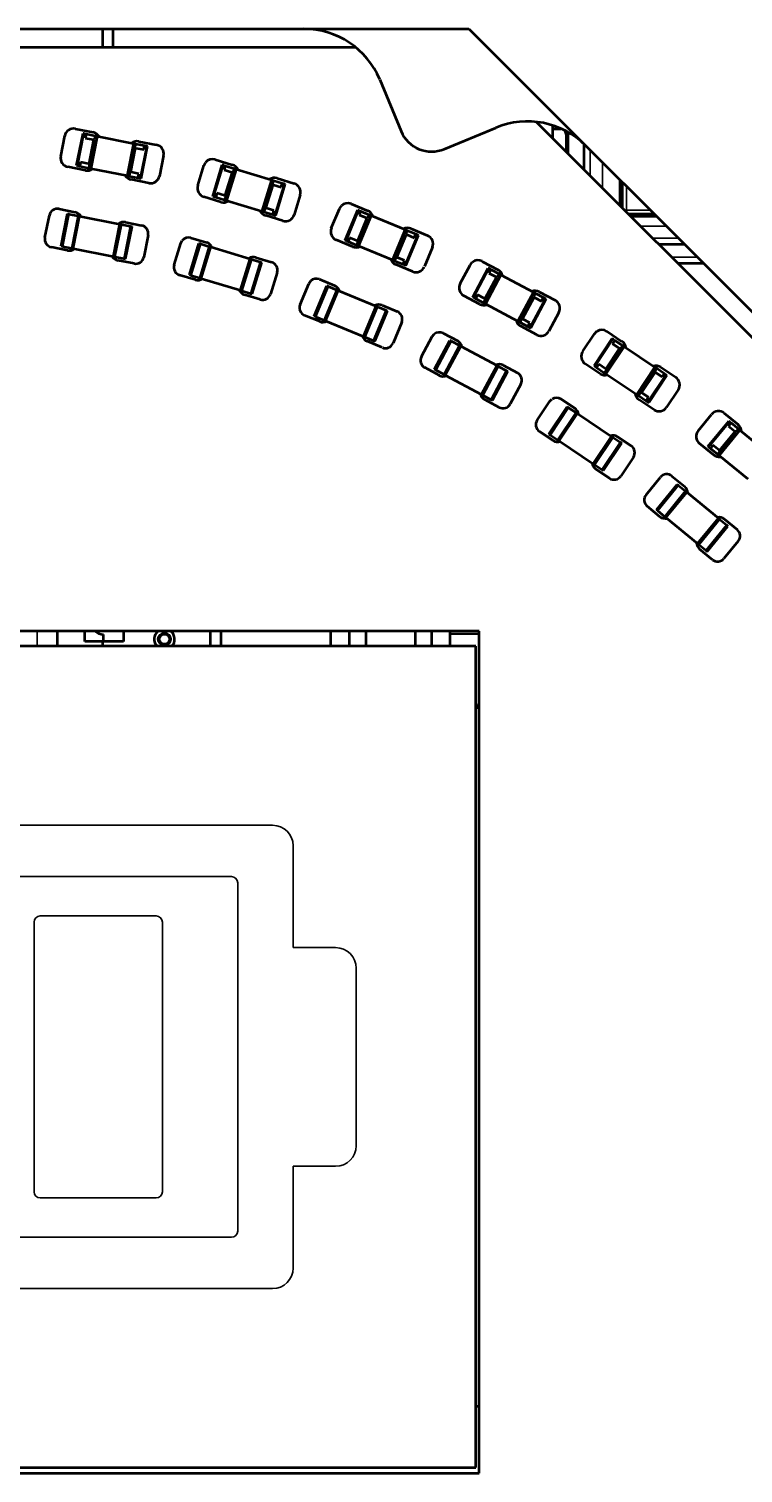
# Model space of a CAD drawing. Header units: inches. Extents: x -20.7 to 49, y -43 to 17.2.
# Drawn here: x 19.187 to 21.24, y -18.399 to -14.245 of the extents above; entities that cross this region are included whole.
import ezdxf

# ---------------------------------------------------------------- set-up
doc = ezdxf.new("R2010")
doc.units = ezdxf.units.IN
doc.header["$MEASUREMENT"] = 0
doc.layers.add('Visible (ANSI)', color=7, linetype='Continuous', lineweight=50)
doc.layers.add('Visible Narrow (ANSI)', color=7, linetype='Continuous', lineweight=35)

msp = doc.modelspace()

# ---------------------------------------------------------------- linework, layer by layer
at = {"layer": 'Visible (ANSI)'}
for p, q in [((16.79, -14.2454), (20.4514, -14.2454)), ((19.3992, -14.298), (19.3992, -14.2454)), ((19.4288, -14.298), (19.4288, -14.2454)), ((20.4514, -14.2454), (23.0404, -16.8344)), ((17.1156, -14.298), (20.1258, -14.298)), ((20.1954, -14.3912), (20.257, -14.54)), ((19.3204, -14.5325), (19.3711, -14.5425)), ((20.3805, -14.5911), (20.5293, -14.5295)), ((20.6454, -14.5129), (22.7729, -16.6404)), ((20.6926, -14.533), (20.6926, -14.5241)), ((20.6926, -14.533), (20.7162, -14.533)), ((20.6926, -14.5601), (20.6926, -14.533)), ((19.2782, -14.6121), (19.29, -14.5528)), ((19.3241, -14.6386), (19.3425, -14.5459)), ((19.346, -14.5466), (19.3425, -14.5459)), ((19.346, -14.5466), (19.3512, -14.5476)), ((19.3512, -14.5476), (19.3489, -14.5592)), ((19.3489, -14.5592), (19.3715, -14.5637)), ((19.3512, -14.5476), (19.3773, -14.5528)), ((19.3612, -14.6339), (19.375, -14.5644)), ((19.3831, -14.554), (19.3647, -14.6466)), ((19.375, -14.5644), (19.3715, -14.5637)), ((19.3773, -14.5528), (19.375, -14.5644)), ((19.3773, -14.5528), (19.3831, -14.554)), ((19.3831, -14.554), (19.4873, -14.5747)), ((19.4873, -14.5747), (19.4689, -14.6674)), ((19.4873, -14.5747), (19.4931, -14.5759)), ((19.4931, -14.5759), (19.4908, -14.5874)), ((19.4931, -14.5759), (19.5192, -14.581)), ((19.5028, -14.5688), (19.5535, -14.5788)), ((20.7309, -14.5478), (20.7309, -14.5985)), ((20.7368, -14.6044), (20.7368, -14.5426)), ((20.7826, -14.6502), (20.7826, -14.5767)), ((19.477, -14.6569), (19.4908, -14.5874)), ((19.4943, -14.5881), (19.4908, -14.5874)), ((19.4943, -14.5881), (19.5169, -14.5926)), ((19.5095, -14.6754), (19.5279, -14.5828)), ((19.5169, -14.5926), (19.5192, -14.581)), ((19.5192, -14.581), (19.5244, -14.5821)), ((19.5244, -14.5821), (19.5279, -14.5828)), ((19.5738, -14.6092), (19.562, -14.6686)), ((19.3492, -14.6526), (19.2985, -14.6425)), ((19.3276, -14.6393), (19.3241, -14.6386)), ((19.3276, -14.6393), (19.3328, -14.6403)), ((19.3351, -14.6287), (19.3328, -14.6403)), ((19.3328, -14.6403), (19.3589, -14.6455)), ((19.3577, -14.6332), (19.3351, -14.6287)), ((19.3612, -14.6339), (19.3577, -14.6332)), ((19.3612, -14.6339), (19.3589, -14.6455)), ((19.3589, -14.6455), (19.3647, -14.6466)), ((19.3647, -14.6466), (19.4689, -14.6674)), ((19.477, -14.6569), (19.4747, -14.6685)), ((19.4805, -14.6576), (19.477, -14.6569)), ((19.5031, -14.6621), (19.4805, -14.6576)), ((19.6723, -14.6962), (19.6898, -14.6383)), ((19.6898, -14.6383), (19.6946, -14.6294)), ((19.7154, -14.727), (19.7428, -14.6366)), ((19.7221, -14.6211), (19.7715, -14.6361)), ((19.7462, -14.6376), (19.7428, -14.6366)), ((19.7462, -14.6376), (19.7513, -14.6392)), ((19.7513, -14.6392), (19.7479, -14.6505)), ((19.7479, -14.6505), (19.7699, -14.6572)), ((19.7513, -14.6392), (19.7767, -14.6469)), ((19.7527, -14.726), (19.7733, -14.6582)), ((19.7824, -14.6486), (19.7549, -14.739)), ((19.7733, -14.6582), (19.7699, -14.6572)), ((19.7767, -14.6469), (19.7733, -14.6582)), ((19.7767, -14.6469), (19.7824, -14.6486)), ((19.7824, -14.6486), (19.8841, -14.6795)), ((19.4689, -14.6674), (19.4747, -14.6685)), ((19.4747, -14.6685), (19.5008, -14.6737)), ((19.5316, -14.6889), (19.4809, -14.6788)), ((19.5008, -14.6737), (19.5031, -14.6621)), ((19.5008, -14.6737), (19.506, -14.6747)), ((19.506, -14.6747), (19.5095, -14.6754)), ((19.8841, -14.6795), (19.8567, -14.7699)), ((19.8657, -14.7603), (19.8863, -14.6925)), ((19.8841, -14.6795), (19.8897, -14.6812)), ((19.8897, -14.6812), (19.8863, -14.6925)), ((19.8897, -14.6935), (19.8863, -14.6925)), ((19.8897, -14.6812), (19.9152, -14.6889)), ((19.8897, -14.6935), (19.9117, -14.7002)), ((19.8962, -14.7819), (19.9237, -14.6915)), ((19.9001, -14.6751), (19.9495, -14.6901)), ((19.9117, -14.7002), (19.9152, -14.6889)), ((19.9152, -14.6889), (19.9203, -14.6904)), ((19.9203, -14.6904), (19.9237, -14.6915)), ((20.8868, -14.7544), (20.8868, -14.6808)), ((20.8933, -14.7609), (20.8933, -14.6873)), ((19.7389, -14.7434), (19.6895, -14.7284)), ((19.7188, -14.7281), (19.7154, -14.727)), ((19.7188, -14.7281), (19.7239, -14.7296)), ((19.7273, -14.7183), (19.7239, -14.7296)), ((19.7239, -14.7296), (19.7493, -14.7373)), ((19.7493, -14.725), (19.7273, -14.7183)), ((19.7527, -14.726), (19.7493, -14.725)), ((19.7527, -14.726), (19.7493, -14.7373)), ((19.7493, -14.7373), (19.7549, -14.739)), ((19.7549, -14.739), (19.8567, -14.7699)), ((19.9668, -14.7223), (19.9492, -14.7802)), ((19.233, -14.8456), (19.2457, -14.7819)), ((19.2735, -14.7633), (19.3198, -14.7725)), ((19.2794, -14.8698), (19.2978, -14.7772)), ((19.303, -14.7782), (19.2978, -14.7772)), ((19.303, -14.7782), (19.3273, -14.783)), ((19.3141, -14.8768), (19.3326, -14.7841)), ((19.3273, -14.783), (19.3326, -14.7841)), ((19.3326, -14.7841), (19.4484, -14.8071)), ((19.8567, -14.7699), (19.8623, -14.7716)), ((19.8657, -14.7603), (19.8623, -14.7716)), ((19.8623, -14.7716), (19.8877, -14.7793)), ((19.8691, -14.7613), (19.8657, -14.7603)), ((19.917, -14.7974), (19.8675, -14.7824)), ((19.8912, -14.768), (19.8691, -14.7613)), ((19.8877, -14.7793), (19.8912, -14.768)), ((19.8877, -14.7793), (19.8928, -14.7809)), ((19.8928, -14.7809), (19.8962, -14.7819)), ((20.0562, -14.8185), (20.0794, -14.7626)), ((20.0794, -14.7626), (20.085, -14.7542)), ((20.0961, -14.8534), (20.1323, -14.7661)), ((20.1131, -14.7486), (20.1609, -14.7684)), ((20.1355, -14.7675), (20.1323, -14.7661)), ((20.1705, -14.7819), (20.1343, -14.8692)), ((20.1355, -14.7675), (20.1404, -14.7695)), ((20.1404, -14.7695), (20.1359, -14.7804)), ((20.1359, -14.7804), (20.1572, -14.7892)), ((20.1404, -14.7695), (20.165, -14.7797)), ((20.165, -14.7797), (20.1605, -14.7906)), ((20.165, -14.7797), (20.1705, -14.7819)), ((20.1705, -14.7819), (20.2687, -14.8226)), ((20.9841, -14.7781), (20.9105, -14.7781)), ((20.9906, -14.7846), (20.917, -14.7846)), ((19.43, -14.8998), (19.4484, -14.8071)), ((19.4536, -14.8082), (19.4484, -14.8071)), ((19.4536, -14.8082), (19.4779, -14.813)), ((19.4646, -14.8013), (19.5109, -14.8105)), ((19.4647, -14.9067), (19.4832, -14.814)), ((19.4779, -14.813), (19.4832, -14.814)), ((20.1334, -14.856), (20.1605, -14.7906)), ((20.1605, -14.7906), (20.1572, -14.7892)), ((20.2687, -14.8226), (20.2325, -14.9099)), ((20.2687, -14.8226), (20.2741, -14.8249)), ((20.2741, -14.8249), (20.2696, -14.8358)), ((20.2741, -14.8249), (20.2987, -14.835)), ((20.285, -14.8198), (20.3328, -14.8396)), ((19.5295, -14.8383), (19.5168, -14.902)), ((19.6044, -14.924), (19.6233, -14.8618)), ((19.6233, -14.8618), (19.6276, -14.8537)), ((19.6482, -14.9527), (19.6756, -14.8622)), ((19.6527, -14.846), (19.6979, -14.8598)), ((19.6807, -14.8638), (19.6756, -14.8622)), ((19.6807, -14.8638), (19.7044, -14.871)), ((20.1179, -14.872), (20.0702, -14.8523)), ((20.0994, -14.8548), (20.0961, -14.8534)), ((20.0994, -14.8548), (20.1043, -14.8568)), ((20.1088, -14.8459), (20.1043, -14.8568)), ((20.1043, -14.8568), (20.1288, -14.867)), ((20.1301, -14.8547), (20.1088, -14.8459)), ((20.1334, -14.856), (20.1288, -14.867)), ((20.1288, -14.867), (20.1343, -14.8692)), ((20.1334, -14.856), (20.1301, -14.8547)), ((20.1343, -14.8692), (20.2325, -14.9099)), ((20.2425, -14.9012), (20.2696, -14.8358)), ((20.2729, -14.8371), (20.2696, -14.8358)), ((20.2707, -14.9257), (20.3069, -14.8384)), ((20.2729, -14.8371), (20.2942, -14.8459)), ((20.2942, -14.8459), (20.2987, -14.835)), ((20.2987, -14.835), (20.3036, -14.8371)), ((20.3036, -14.8371), (20.3069, -14.8384)), ((21.0718, -14.8658), (20.9982, -14.8658)), ((19.2979, -14.8826), (19.2516, -14.8733)), ((19.2846, -14.8709), (19.2794, -14.8698)), ((19.2846, -14.8709), (19.3089, -14.8757)), ((19.3089, -14.8757), (19.3141, -14.8768)), ((19.3141, -14.8768), (19.43, -14.8998)), ((19.4352, -14.9008), (19.43, -14.8998)), ((19.4352, -14.9008), (19.4595, -14.9057)), ((19.4595, -14.9057), (19.4647, -14.9067)), ((19.6821, -14.9629), (19.7095, -14.8725)), ((19.7044, -14.871), (19.7095, -14.8725)), ((19.7095, -14.8725), (19.8225, -14.9068)), ((19.7951, -14.9972), (19.8225, -14.9068)), ((19.8276, -14.9084), (19.8225, -14.9068)), ((19.8276, -14.9084), (19.8513, -14.9156)), ((19.8392, -14.9026), (19.8844, -14.9163)), ((20.2325, -14.9099), (20.238, -14.9122)), ((20.2425, -14.9012), (20.238, -14.9122)), ((20.2458, -14.9026), (20.2425, -14.9012)), ((20.267, -14.9114), (20.2458, -14.9026)), ((20.3467, -14.8733), (20.3236, -14.9292)), ((19.4891, -14.9206), (19.4427, -14.9114)), ((19.6532, -14.9542), (19.6482, -14.9527)), ((19.829, -15.0075), (19.8564, -14.9171)), ((19.8513, -14.9156), (19.8564, -14.9171)), ((19.9002, -14.9458), (19.8813, -15.008)), ((20.238, -14.9122), (20.2625, -14.9223)), ((20.2898, -14.9432), (20.2421, -14.9234)), ((20.2625, -14.9223), (20.267, -14.9114)), ((20.2625, -14.9223), (20.2674, -14.9244)), ((20.2674, -14.9244), (20.2707, -14.9257)), ((20.4263, -14.9778), (20.4549, -14.9245)), ((20.4549, -14.9245), (20.4613, -14.9167)), ((20.4626, -15.0165), (20.5071, -14.9332)), ((20.4898, -14.9139), (20.5354, -14.9382)), ((20.5436, -14.9526), (20.4991, -15.036)), ((20.5103, -14.9348), (20.5071, -14.9332)), ((20.515, -14.9373), (20.5094, -14.9477)), ((20.5094, -14.9477), (20.5297, -14.9586)), ((20.5103, -14.9348), (20.515, -14.9373)), ((20.515, -14.9373), (20.5384, -14.9499)), ((20.5384, -14.9499), (20.5328, -14.9603)), ((20.5384, -14.9499), (20.5436, -14.9526)), ((20.5436, -14.9526), (20.6374, -15.0027)), ((21.1258, -14.9198), (21.0523, -14.9198)), ((19.6654, -14.9671), (19.6202, -14.9534)), ((19.6532, -14.9542), (19.677, -14.9614)), ((19.677, -14.9614), (19.6821, -14.9629)), ((19.6821, -14.9629), (19.7951, -14.9972)), ((19.9663, -15.0384), (19.9912, -14.9784)), ((19.9912, -14.9784), (19.9963, -14.9707)), ((20.0071, -15.0712), (20.0432, -14.9839)), ((20.0221, -14.9656), (20.0657, -14.9837)), ((20.0481, -14.986), (20.0432, -14.9839)), ((20.0481, -14.986), (20.071, -14.9955)), ((20.4994, -15.0228), (20.5328, -14.9603)), ((20.5328, -14.9603), (20.5297, -14.9586)), ((19.8002, -14.9988), (19.7951, -14.9972)), ((19.8002, -14.9988), (19.8239, -15.006)), ((19.8519, -15.0237), (19.8067, -15.01)), ((19.8239, -15.006), (19.829, -15.0075)), ((20.0398, -15.0848), (20.076, -14.9975)), ((20.071, -14.9955), (20.076, -14.9975)), ((20.076, -14.9975), (20.1851, -15.0427)), ((20.4825, -15.0372), (20.4369, -15.0128)), ((20.4657, -15.0182), (20.4626, -15.0165)), ((20.4657, -15.0182), (20.4704, -15.0207)), ((20.476, -15.0102), (20.4704, -15.0207)), ((20.4704, -15.0207), (20.4939, -15.0332)), ((20.4963, -15.0211), (20.476, -15.0102)), ((20.4994, -15.0228), (20.4939, -15.0332)), ((20.4939, -15.0332), (20.4991, -15.036)), ((20.4994, -15.0228), (20.4963, -15.0211)), ((20.6374, -15.0027), (20.5928, -15.0861)), ((20.6036, -15.0784), (20.637, -15.0159)), ((20.6293, -15.1056), (20.6738, -15.0222)), ((20.6426, -15.0055), (20.637, -15.0159)), ((20.6401, -15.0176), (20.637, -15.0159)), ((20.6374, -15.0027), (20.6426, -15.0055)), ((20.6401, -15.0176), (20.6604, -15.0285)), ((20.6426, -15.0055), (20.666, -15.0181)), ((20.6539, -15.0015), (20.6995, -15.0259)), ((20.6604, -15.0285), (20.666, -15.0181)), ((20.666, -15.0181), (20.6707, -15.0206)), ((20.6707, -15.0206), (20.6738, -15.0222)), ((20.0228, -15.0873), (19.9791, -15.0692)), ((20.012, -15.0733), (20.0071, -15.0712)), ((20.012, -15.0733), (20.0349, -15.0828)), ((20.1489, -15.13), (20.1851, -15.0427)), ((20.1816, -15.1435), (20.2178, -15.0562)), ((20.19, -15.0447), (20.1851, -15.0427)), ((20.19, -15.0447), (20.2129, -15.0542)), ((20.2021, -15.0402), (20.2458, -15.0582)), ((20.2129, -15.0542), (20.2178, -15.0562)), ((20.4991, -15.036), (20.5928, -15.0861)), ((20.7101, -15.0609), (20.6815, -15.1143)), ((20.0349, -15.0828), (20.0398, -15.0848)), ((20.0398, -15.0848), (20.1489, -15.13)), ((20.2585, -15.0891), (20.2337, -15.1491)), ((20.5928, -15.0861), (20.598, -15.0889)), ((20.6036, -15.0784), (20.598, -15.0889)), ((20.598, -15.0889), (20.6215, -15.1014)), ((20.6466, -15.1249), (20.601, -15.1005)), ((20.6067, -15.0801), (20.6036, -15.0784)), ((20.627, -15.091), (20.6067, -15.0801)), ((20.6215, -15.1014), (20.627, -15.091)), ((20.6215, -15.1014), (20.6261, -15.1039)), ((20.6261, -15.1039), (20.6293, -15.1056)), ((20.8127, -15.1224), (20.8198, -15.1152)), ((20.8485, -15.1152), (20.8915, -15.144)), ((20.1538, -15.132), (20.1489, -15.13)), ((20.1538, -15.132), (20.1767, -15.1415)), ((20.2028, -15.1619), (20.1592, -15.1438)), ((20.1767, -15.1415), (20.1816, -15.1435)), ((20.3153, -15.1877), (20.3459, -15.1304)), ((20.3459, -15.1304), (20.3518, -15.1233)), ((20.3526, -15.2244), (20.3971, -15.1411)), ((20.3779, -15.1207), (20.4195, -15.143)), ((20.3839, -15.2411), (20.4284, -15.1578)), ((20.4018, -15.1436), (20.3971, -15.1411)), ((20.4018, -15.1436), (20.4237, -15.1553)), ((20.4237, -15.1553), (20.4284, -15.1578)), ((20.4284, -15.1578), (20.5326, -15.2134)), ((20.7791, -15.1727), (20.8127, -15.1224)), ((20.8114, -15.2147), (20.8639, -15.1361)), ((20.8982, -15.1591), (20.8457, -15.2377)), ((20.8668, -15.1381), (20.8639, -15.1361)), ((20.8712, -15.1411), (20.8647, -15.1509)), ((20.8647, -15.1509), (20.8838, -15.1637)), ((20.8668, -15.1381), (20.8712, -15.1411)), ((20.8712, -15.1411), (20.8933, -15.1558)), ((20.8933, -15.1558), (20.8868, -15.1656)), ((20.8933, -15.1558), (20.8982, -15.1591)), ((20.8982, -15.1591), (20.9866, -15.2182)), ((20.8474, -15.2246), (20.8868, -15.1656)), ((20.8868, -15.1656), (20.8838, -15.1637)), ((20.3667, -15.242), (20.325, -15.2197)), ((20.3573, -15.2269), (20.3526, -15.2244)), ((20.3573, -15.2269), (20.3792, -15.2386)), ((20.3792, -15.2386), (20.3839, -15.2411)), ((20.3839, -15.2411), (20.488, -15.2968)), ((20.488, -15.2968), (20.5326, -15.2134)), ((20.5193, -15.3135), (20.5638, -15.2302)), ((20.5372, -15.216), (20.5326, -15.2134)), ((20.5372, -15.216), (20.5591, -15.2276)), ((20.5498, -15.2126), (20.5914, -15.2349)), ((20.5591, -15.2276), (20.5638, -15.2302)), ((20.8291, -15.2372), (20.7862, -15.2085)), ((20.8143, -15.2167), (20.8114, -15.2147)), ((20.8143, -15.2167), (20.8187, -15.2196)), ((20.8253, -15.2098), (20.8187, -15.2196)), ((20.8187, -15.2196), (20.8408, -15.2344)), ((20.8444, -15.2226), (20.8253, -15.2098)), ((20.8474, -15.2246), (20.8408, -15.2344)), ((20.8408, -15.2344), (20.8457, -15.2377)), ((20.8474, -15.2246), (20.8444, -15.2226)), ((20.8457, -15.2377), (20.9341, -15.2967)), ((20.9866, -15.2182), (20.9341, -15.2967)), ((20.9456, -15.2902), (20.985, -15.2313)), ((20.9685, -15.3197), (21.021, -15.2411)), ((20.9915, -15.2214), (20.985, -15.2313)), ((20.9879, -15.2332), (20.985, -15.2313)), ((20.9866, -15.2182), (20.9915, -15.2214)), ((20.9879, -15.2332), (21.0071, -15.246)), ((20.9915, -15.2214), (21.0136, -15.2362)), ((21.0032, -15.2186), (21.0462, -15.2473)), ((21.0071, -15.246), (21.0136, -15.2362)), ((21.0136, -15.2362), (21.018, -15.2392)), ((21.018, -15.2392), (21.021, -15.2411)), ((20.6011, -15.2668), (20.5705, -15.3241)), ((21.0533, -15.2831), (21.0197, -15.3335)), ((20.4927, -15.2993), (20.488, -15.2968)), ((20.4927, -15.2993), (20.5146, -15.311)), ((20.5385, -15.3338), (20.4969, -15.3116)), ((20.5146, -15.311), (20.5193, -15.3135)), ((20.6479, -15.3705), (20.684, -15.3165)), ((20.684, -15.3165), (20.6905, -15.31)), ((20.7168, -15.31), (20.7561, -15.3363)), ((20.9341, -15.2967), (20.939, -15.3)), ((20.9456, -15.2902), (20.939, -15.3)), ((20.939, -15.3), (20.9611, -15.3148)), ((20.9838, -15.3406), (20.9409, -15.3119)), ((20.9485, -15.2922), (20.9456, -15.2902)), ((20.9677, -15.305), (20.9485, -15.2922)), ((20.9611, -15.3148), (20.9677, -15.305)), ((20.9611, -15.3148), (20.9655, -15.3177)), ((20.9655, -15.3177), (20.9685, -15.3197)), ((20.6815, -15.4107), (20.734, -15.3321)), ((20.7109, -15.4304), (20.7634, -15.3518)), ((20.7384, -15.3351), (20.734, -15.3321)), ((20.7384, -15.3351), (20.759, -15.3489)), ((20.759, -15.3489), (20.7634, -15.3518)), ((20.7634, -15.3518), (20.8616, -15.4174)), ((21.111, -15.4012), (21.1494, -15.3544)), ((21.1857, -15.3508), (21.2257, -15.3836)), ((20.6937, -15.4296), (20.6545, -15.4033)), ((21.139, -15.4462), (21.1989, -15.3731)), ((21.2309, -15.3993), (21.171, -15.4724)), ((21.1739, -15.4595), (21.2188, -15.4047)), ((21.2058, -15.3787), (21.1983, -15.3879)), ((21.1983, -15.3879), (21.2161, -15.4025)), ((21.2017, -15.3754), (21.1989, -15.3731)), ((21.2017, -15.3754), (21.2058, -15.3787)), ((21.2058, -15.3787), (21.2263, -15.3956)), ((21.2188, -15.4047), (21.2161, -15.4025)), ((21.2263, -15.3956), (21.2188, -15.4047)), ((21.2263, -15.3956), (21.2309, -15.3993)), ((21.2309, -15.3993), (21.3131, -15.4668)), ((20.6859, -15.4137), (20.6815, -15.4107)), ((20.6859, -15.4137), (20.7065, -15.4274)), ((20.7065, -15.4274), (20.7109, -15.4304)), ((20.7109, -15.4304), (20.8091, -15.496)), ((20.8091, -15.496), (20.8616, -15.4174)), ((20.8386, -15.5157), (20.8911, -15.4371)), ((20.8661, -15.4204), (20.8616, -15.4174)), ((20.8661, -15.4204), (20.8867, -15.4342)), ((20.8788, -15.4183), (20.9181, -15.4445)), ((20.8867, -15.4342), (20.8911, -15.4371)), ((21.1545, -15.4703), (21.1146, -15.4376)), ((21.1417, -15.4484), (21.139, -15.4462)), ((21.1417, -15.4484), (21.1458, -15.4518)), ((21.1533, -15.4426), (21.1458, -15.4518)), ((21.1711, -15.4573), (21.1533, -15.4426)), ((20.9246, -15.4773), (20.8885, -15.5313)), ((21.1458, -15.4518), (21.1664, -15.4686)), ((21.1739, -15.4595), (21.1664, -15.4686)), ((21.1664, -15.4686), (21.171, -15.4724)), ((21.171, -15.4724), (21.2531, -15.5398)), ((21.1739, -15.4595), (21.1711, -15.4573)), ((20.8136, -15.499), (20.8091, -15.496)), ((20.8136, -15.499), (20.8342, -15.5127)), ((20.8558, -15.5378), (20.8165, -15.5116)), ((20.8342, -15.5127), (20.8386, -15.5157)), ((21.0355, -15.5316), (21.072, -15.5616)), ((20.9611, -15.5851), (21.0023, -15.5349)), ((20.9905, -15.6283), (21.0504, -15.5553)), ((21.0545, -15.5587), (21.0504, -15.5553)), ((21.0545, -15.5587), (21.0737, -15.5744)), ((21.0737, -15.5744), (21.0778, -15.5778)), ((21.0179, -15.6508), (21.0778, -15.5778)), ((21.0778, -15.5778), (21.1691, -15.6527)), ((21.0009, -15.6483), (20.9643, -15.6183)), ((20.9946, -15.6317), (20.9905, -15.6283)), ((20.9946, -15.6317), (21.0138, -15.6475)), ((21.0138, -15.6475), (21.0179, -15.6508)), ((21.0179, -15.6508), (21.1092, -15.7258)), ((21.1092, -15.7258), (21.1691, -15.6527)), ((21.1732, -15.6561), (21.1691, -15.6527)), ((21.1732, -15.6561), (21.1924, -15.6718)), ((21.1862, -15.6552), (21.2227, -15.6852)), ((21.1366, -15.7482), (21.1965, -15.6752)), ((21.1924, -15.6718), (21.1965, -15.6752)), ((21.1133, -15.7291), (21.1092, -15.7258)), ((21.1133, -15.7291), (21.1325, -15.7449)), ((21.1515, -15.7719), (21.115, -15.742)), ((21.226, -15.7184), (21.1847, -15.7687)), ((21.1325, -15.7449), (21.1366, -15.7482)), ((20.4811, -15.9777), (16.7606, -15.9777)), ((19.2693, -16.021), (19.2693, -15.9777)), ((19.3473, -16.0076), (19.3473, -15.9777)), ((19.4004, -15.9869), (19.4004, -16.0076)), ((19.4583, -15.9777), (19.4583, -16.0076)), ((19.7093, -16.021), (19.7093, -15.9777)), ((19.7385, -15.9777), (19.7385, -16.021)), ((20.0548, -16.021), (20.0548, -15.9777)), ((20.1079, -15.9777), (20.1079, -16.021)), ((20.1552, -15.9777), (20.1552, -16.021)), ((20.2969, -15.9777), (20.2969, -16.021)), ((20.3441, -15.9777), (20.3441, -16.021)), ((20.3973, -15.9777), (20.3973, -16.021)), ((20.4811, -15.9857), (20.3973, -15.9856)), ((20.4811, -18.3989), (20.4811, -15.9777)), ((20.4714, -16.021), (16.7745, -16.021)), ((19.4004, -16.0076), (19.3473, -16.0076)), ((19.3992, -16.021), (19.3992, -16.0076)), ((19.4583, -16.0076), (19.4004, -16.0076)), ((20.4714, -18.3832), (20.4714, -16.021)), ((20.4811, -16.1982), (20.4714, -16.1982)), ((20.4768, -16.1982), (20.4768, -16.188)), ((20.4768, -16.188), (20.4811, -16.188)), ((20.4714, -18.206), (20.4811, -18.206)), ((16.7606, -18.3989), (20.4811, -18.3989)), ((16.7745, -18.3832), (20.4714, -18.3832))]:
    msp.add_line(p, q, dxfattribs=at)
for radius in [0.0177, 0.0162, 0.0148]:
    msp.add_circle((19.5764, -16.0005), radius, dxfattribs=at)
for centre, radius, start, end in [((19.9772, -14.4816), 0.2362, 22.5, 90), ((19.3153, -14.5578), 0.0258, 78.7496, 168.7504), ((20.6197, -14.7477), 0.2362, 45, 112.5), ((20.7103, -14.5241), 0.0177, 176.4269, 180), ((20.7162, -14.5478), 0.0148, 80.7012, 90), ((20.7162, -14.5478), 0.0148, 0, 47.787), ((19.366, -14.5679), 0.0258, 29.8319, 78.7504), ((19.4978, -14.5941), 0.0258, 78.7496, 127.6677), ((19.5485, -14.6042), 0.0258, 348.7493, 78.7504), ((20.3443, -14.5038), 0.0945, 202.5, 292.5), ((19.3035, -14.6172), 0.0258, 168.7493, 258.7504), ((19.7146, -14.6458), 0.0258, 73.1241, 140.6256), ((19.3542, -14.6272), 0.0258, 258.7496, 307.6677), ((19.764, -14.6608), 0.0258, 24.2074, 73.1251), ((19.486, -14.6535), 0.0258, 209.8319, 258.7504), ((19.5367, -14.6635), 0.0258, 258.7496, 348.7504), ((19.697, -14.7037), 0.0258, 163.1248, 253.1251), ((19.8926, -14.6998), 0.0258, 73.1241, 122.0431), ((19.942, -14.7148), 0.0258, 343.1248, 73.1251), ((19.7464, -14.7187), 0.0258, 253.1246, 302.0428), ((19.2689, -14.7865), 0.0236, 78.7499, 168.7501), ((19.3152, -14.7957), 0.0236, 27.4322, 78.7495), ((19.875, -14.7577), 0.0258, 204.2074, 253.1251), ((19.9245, -14.7727), 0.0258, 253.1246, 343.1251), ((20.1033, -14.7725), 0.0258, 67.5004, 134.9996), ((20.151, -14.7922), 0.0258, 18.5824, 67.5), ((19.46, -14.8245), 0.0236, 78.7499, 130.0677), ((19.5063, -14.8337), 0.0236, 348.7505, 78.7495), ((20.0801, -14.8284), 0.0258, 157.5, 247.5), ((20.2751, -14.8437), 0.0258, 67.5004, 116.4175), ((19.2562, -14.8502), 0.0236, 168.7505, 258.7495), ((19.6459, -14.8687), 0.0236, 73.1249, 140.6249), ((19.6911, -14.8824), 0.0236, 21.8072, 73.1247), ((20.3229, -14.8634), 0.0258, 337.5, 67.5), ((19.3025, -14.8594), 0.0236, 258.7499, 310.0677), ((19.4473, -14.8882), 0.0236, 207.4322, 258.7495), ((19.4937, -14.8974), 0.0236, 258.7499, 348.7501), ((19.8324, -14.9252), 0.0236, 73.1249, 124.4429), ((20.1278, -14.8482), 0.0258, 247.5, 296.4177), ((20.252, -14.8996), 0.0258, 198.5824, 247.5), ((20.4777, -14.9366), 0.0258, 61.8754, 129.3745), ((19.627, -14.9308), 0.0236, 163.1252, 253.1247), ((19.8776, -14.9389), 0.0236, 343.1252, 73.1247), ((20.2997, -14.9194), 0.0258, 247.5, 337.5), ((20.5232, -14.961), 0.0258, 12.9571, 61.8751), ((19.6722, -14.9445), 0.0236, 253.1258, 304.4426), ((20.013, -14.9874), 0.0236, 67.4991, 135.0006), ((20.0567, -15.0055), 0.0236, 16.1825, 67.4993), ((20.4491, -14.99), 0.0258, 151.8747, 241.8751), ((19.8135, -14.9874), 0.0236, 201.8072, 253.1247), ((19.8587, -15.0011), 0.0236, 253.1258, 343.1245), ((20.6417, -15.0243), 0.0258, 61.8754, 110.7924), ((20.6873, -15.0487), 0.0258, 331.8747, 61.8751), ((19.9882, -15.0474), 0.0236, 157.5006, 247.4993), ((20.1931, -15.062), 0.0236, 67.4991, 118.8183), ((20.2367, -15.0801), 0.0236, 337.5006, 67.4993), ((20.4947, -15.0144), 0.0258, 241.8745, 290.793), ((20.0318, -15.0655), 0.0236, 247.5002, 298.8175), ((20.3667, -15.1416), 0.0236, 61.8747, 129.3752), ((20.6132, -15.0777), 0.0258, 192.9571, 241.8751), ((20.6588, -15.1021), 0.0258, 241.8745, 331.8758), ((20.8342, -15.1367), 0.0258, 56.2498, 123.7502), ((20.1682, -15.122), 0.0236, 196.1825, 247.4993), ((20.2119, -15.1401), 0.0236, 247.5002, 337.4997), ((20.4084, -15.1638), 0.0236, 10.5575, 61.8746), ((20.8771, -15.1654), 0.0258, 7.3321, 56.2501), ((20.3361, -15.1989), 0.0236, 151.8755, 241.8746), ((20.8005, -15.1871), 0.0258, 146.2499, 236.2501), ((20.3778, -15.2211), 0.0236, 241.8755, 293.1927), ((20.5386, -15.2334), 0.0236, 61.8747, 113.1931), ((20.5803, -15.2557), 0.0236, 331.8755, 61.8746), ((20.8435, -15.2158), 0.0258, 236.2499, 285.1675), ((20.9888, -15.2401), 0.0258, 56.2498, 105.1676), ((21.0318, -15.2688), 0.0258, 326.2499, 56.2501), ((20.508, -15.2907), 0.0236, 190.5575, 241.8746), ((20.5497, -15.313), 0.0236, 241.8755, 331.8746), ((20.7037, -15.3297), 0.0236, 56.2501, 123.7499), ((20.9552, -15.2904), 0.0258, 187.3321, 236.2501), ((20.7429, -15.3559), 0.0236, 4.9326, 56.2493), ((20.9982, -15.3191), 0.0258, 236.2499, 326.2501), ((21.1693, -15.3708), 0.0258, 50.6242, 140.6256), ((20.6676, -15.3837), 0.0236, 146.2508, 236.2493), ((21.1309, -15.4176), 0.0258, 140.6241, 230.6257), ((21.2093, -15.4036), 0.0258, 1.707, 50.6257), ((20.7069, -15.4099), 0.0236, 236.2501, 287.5678), ((20.8657, -15.4379), 0.0236, 56.2501, 107.5678), ((20.905, -15.4642), 0.0236, 326.2508, 56.2493), ((21.1709, -15.4504), 0.0258, 230.6242, 279.5428), ((20.8296, -15.4919), 0.0236, 184.9326, 236.2493), ((20.8689, -15.5182), 0.0236, 236.2501, 326.25), ((21.0205, -15.5499), 0.0236, 50.6256, 140.6247), ((21.057, -15.5798), 0.0236, 359.3074, 50.625), ((20.9793, -15.6001), 0.0236, 140.6248, 230.625), ((21.0158, -15.63), 0.0236, 230.6256, 281.943), ((21.1712, -15.6735), 0.0236, 50.6256, 101.943), ((21.2077, -15.7035), 0.0236, 320.6248, 50.625), ((21.13, -15.7237), 0.0236, 179.3074, 230.625), ((21.1665, -15.7537), 0.0236, 230.6256, 320.6247), ((19.4004, -15.9545), 0.0325, 225.6114, 270), ((19.5764, -16.0005), 0.0295, 129.2922, 223.8561), ((19.5764, -16.0005), 0.0295, 316.1439, 50.7078)]:
    msp.add_arc(centre, radius, start, end, dxfattribs=at)
at = {"layer": 'Visible Narrow (ANSI)'}
for p, q in [((19.3276, -14.6393), (19.346, -14.5466)), ((19.3577, -14.6332), (19.3715, -14.5637)), ((19.4805, -14.6576), (19.4943, -14.5881)), ((19.506, -14.6747), (19.5244, -14.5821)), ((20.8007, -14.6683), (20.8007, -14.5947)), ((19.7188, -14.7281), (19.7462, -14.6376)), ((19.7493, -14.725), (19.7699, -14.6572)), ((20.8358, -14.7033), (20.8358, -14.6298)), ((19.8691, -14.7613), (19.8897, -14.6935)), ((19.8928, -14.7809), (19.9203, -14.6904)), ((20.9051, -14.7663), (20.9051, -14.6991)), ((19.2846, -14.8709), (19.303, -14.7782)), ((19.3089, -14.8757), (19.3273, -14.783)), ((20.0994, -14.8548), (20.1355, -14.7675)), ((20.8987, -14.7663), (20.9051, -14.7663)), ((20.9723, -14.7663), (20.9051, -14.7663)), ((20.9051, -14.7727), (20.9051, -14.7663)), ((19.4352, -14.9008), (19.4536, -14.8082)), ((19.4595, -14.9057), (19.4779, -14.813)), ((20.1301, -14.8547), (20.1572, -14.7892)), ((21.0186, -14.8126), (20.9451, -14.8126)), ((19.6532, -14.9542), (19.6807, -14.8638)), ((20.2458, -14.9026), (20.2729, -14.8371)), ((20.2674, -14.9244), (20.3036, -14.8371)), ((21.0537, -14.8477), (20.9801, -14.8477)), ((19.677, -14.9614), (19.7044, -14.871)), ((19.8002, -14.9988), (19.8276, -14.9084)), ((21.1081, -14.9021), (21.0346, -14.9021)), ((19.8239, -15.006), (19.8513, -14.9156)), ((20.4657, -15.0182), (20.5103, -14.9348)), ((20.012, -15.0733), (20.0481, -14.986)), ((20.4963, -15.0211), (20.5297, -14.9586)), ((20.0349, -15.0828), (20.071, -14.9955)), ((20.6067, -15.0801), (20.6401, -15.0176)), ((20.6261, -15.1039), (20.6707, -15.0206)), ((20.1538, -15.132), (20.19, -15.0447)), ((20.1767, -15.1415), (20.2129, -15.0542)), ((20.3573, -15.2269), (20.4018, -15.1436)), ((20.3792, -15.2386), (20.4237, -15.1553)), ((20.8143, -15.2167), (20.8668, -15.1381)), ((20.8444, -15.2226), (20.8838, -15.1637)), ((20.4927, -15.2993), (20.5372, -15.216)), ((20.5146, -15.311), (20.5591, -15.2276)), ((20.9485, -15.2922), (20.9879, -15.2332)), ((20.9655, -15.3177), (21.018, -15.2392)), ((20.6859, -15.4137), (20.7384, -15.3351)), ((20.7065, -15.4274), (20.759, -15.3489)), ((21.1417, -15.4484), (21.2017, -15.3754)), ((21.1711, -15.4573), (21.2161, -15.4025)), ((20.8136, -15.499), (20.8661, -15.4204)), ((20.8342, -15.5127), (20.8867, -15.4342)), ((20.9946, -15.6317), (21.0545, -15.5587)), ((21.0138, -15.6475), (21.0737, -15.5744)), ((21.1133, -15.7291), (21.1732, -15.6561)), ((21.1325, -15.7449), (21.1924, -15.6718)), ((19.2103, -15.9777), (19.2103, -16.021)), ((19.8874, -16.5358), (17.2256, -16.5358)), ((19.9465, -16.8877), (19.9465, -16.5948)), ((17.3437, -16.6834), (19.7693, -16.6834)), ((19.787, -16.7011), (19.787, -17.703)), ((19.2018, -16.8143), (19.2018, -17.5899)), ((19.5529, -16.7966), (19.2195, -16.7966)), ((19.5706, -17.5899), (19.5706, -16.8143)), ((20.0686, -16.8877), (19.9465, -16.8877)), ((20.1277, -17.4574), (20.1277, -16.9468)), ((19.9465, -17.5165), (20.0686, -17.5165)), ((19.9465, -17.8093), (19.9465, -17.5165)), ((19.2195, -17.6076), (19.5529, -17.6076)), ((19.7693, -17.7208), (17.3437, -17.7208)), ((17.2256, -17.8684), (19.8874, -17.8684))]:
    msp.add_line(p, q, dxfattribs=at)
for centre, radius, start, end in [((19.8874, -16.5948), 0.0591, 0, 90), ((19.7693, -16.7011), 0.0177, 0, 90), ((19.2195, -16.8143), 0.0177, 90, 180), ((19.5529, -16.8143), 0.0177, 0, 90), ((20.0686, -16.9468), 0.0591, 0, 90), ((20.0686, -17.4574), 0.0591, 270, 0), ((19.2195, -17.5899), 0.0177, 180, 270), ((19.5529, -17.5899), 0.0177, 270, 0), ((19.7693, -17.703), 0.0177, 270, 0), ((19.8874, -17.8093), 0.0591, 270, 0)]:
    msp.add_arc(centre, radius, start, end, dxfattribs=at)

doc.saveas('drawing.dxf')
